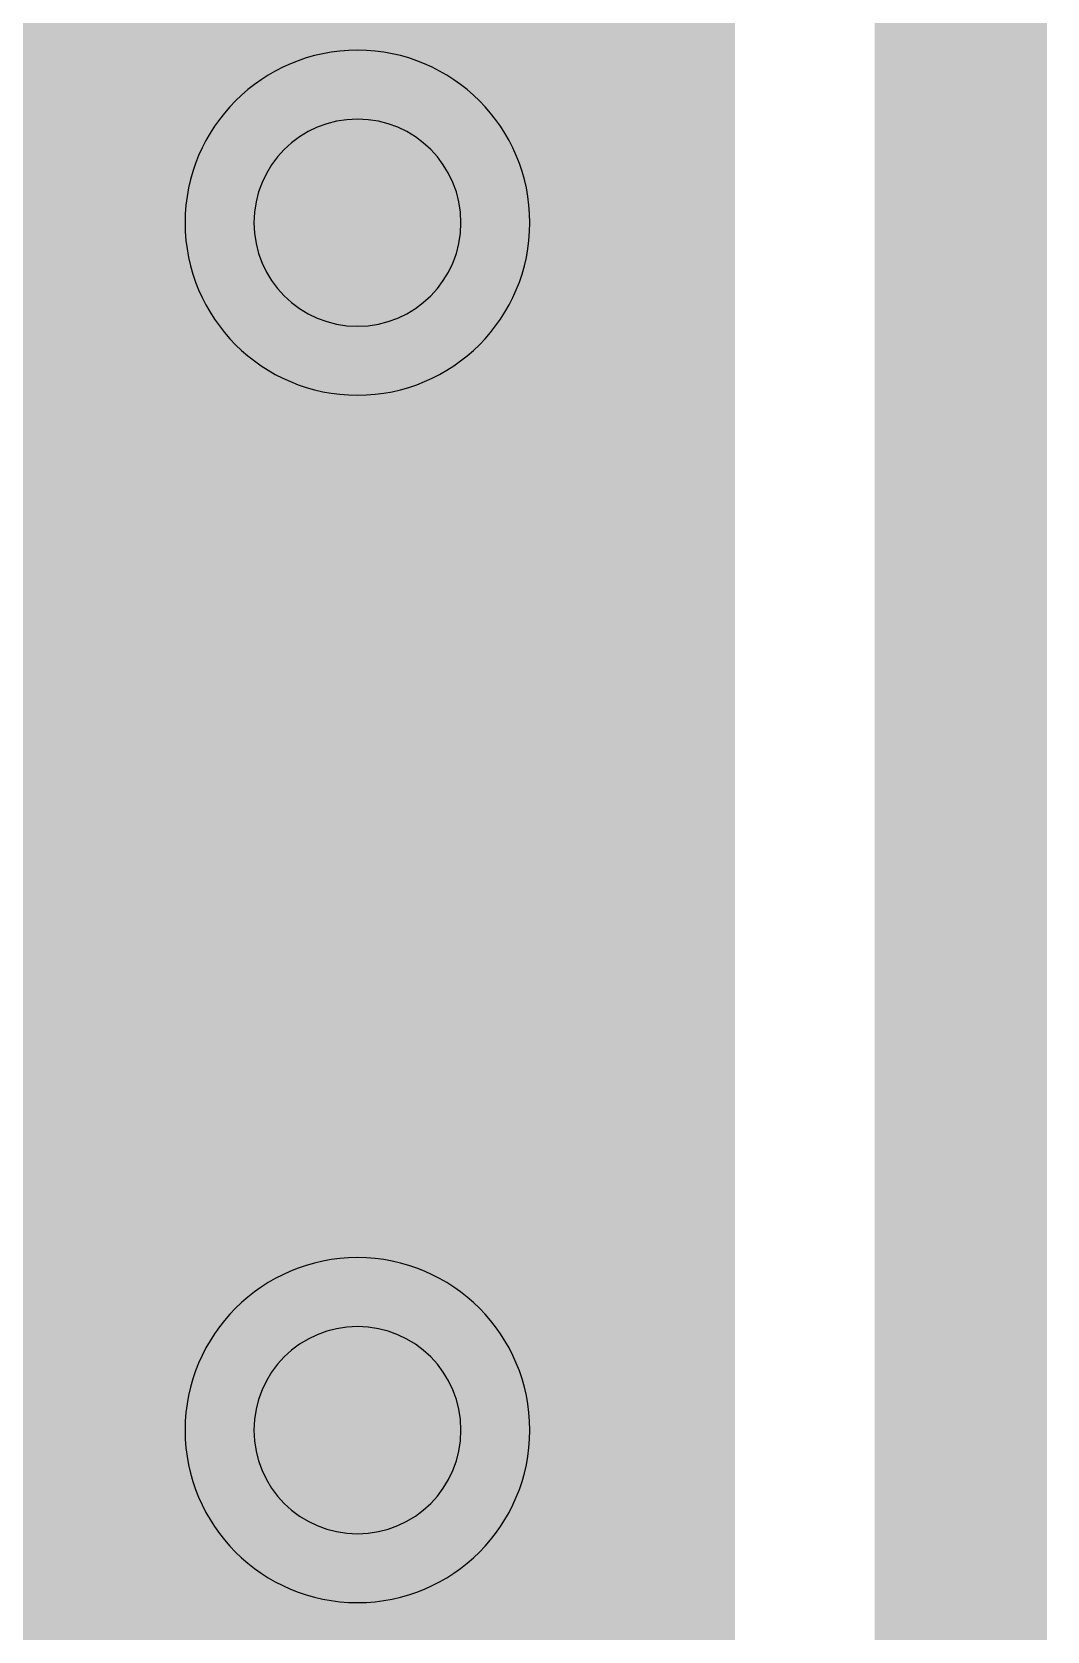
# Model space of a CAD drawing. Header units: millimetres. Extents: x -61 to 56, y -72 to 70.
# Drawn here: x 48.631 to 50.127, y -41.732 to -39.378 of the extents above; entities that cross this region are included whole.
import ezdxf

# ---------------------------------------------------------------- set-up
doc = ezdxf.new("R2010")
doc.units = ezdxf.units.MM
doc.header["$MEASUREMENT"] = 0
for name, color, linetype, true_color in [('02GND', 7, 'Continuous', 0x999966), ('03POWER', 7, 'Continuous', 0x008000), ('Board-Outline-Layer', 7, 'Continuous', 0xff00ff), ('Bottom-Layer', 7, 'Continuous', 0x0000ff), ('Hole-Layer', 7, 'Continuous', 0x222222), ('Multi-Layer', 7, 'Continuous', 0xc0c0c0), ('Top-Layer', 7, 'Continuous', 0xff0000), ('Top-Silkscreen-Layer', 7, 'Continuous', 0xffcc00)]:
    doc.layers.add(name, color=color, linetype=linetype, true_color=true_color)

msp = doc.modelspace()

# ---------------------------------------------------------------- hatches: boundary and pattern name
at = {"layer": '02GND'}
msp.add_hatch(color=256, dxfattribs=at).paths.add_polyline_path([(-49.642, 52.1533), (49.642, 52.1533), (49.642, -62.142), (-49.642, -62.142)])
at = {"layer": 'Bottom-Layer'}
msp.add_hatch(color=256, dxfattribs=at).paths.add_polyline_path([(-49.642, -62.142), (-49.642, 52.1533), (49.642, 52.1533), (49.642, -62.142)])
at = {"layer": 'Top-Layer'}
msp.add_hatch(color=256, dxfattribs=at).paths.add_polyline_path([(-49.642, -62.142), (-49.642, 52.1533), (49.642, 52.1533), (49.642, -62.142)])

# ---------------------------------------------------------------- linework, layer by layer
at = {"layer": '02GND', "const_width": 0.0508}
msp.add_lwpolyline([(-49.642, 52.1533), (49.642, 52.1533), (49.642, -62.142), (-49.642, -62.142)], close=True, dxfattribs=at)
at = {"layer": '03POWER', "const_width": 0.508}
for points in [[(49.1111, -39.6586), (49.1111, -37.8806)], [(49.1111, -41.4366), (49.1111, -39.6586)], [(49.1111, -43.2146), (49.1111, -41.4366)]]:
    msp.add_lwpolyline(points, dxfattribs=at)
at = {"layer": 'Board-Outline-Layer', "const_width": 0.254}
msp.add_lwpolyline([(-50.0001, -62.5001), (-50.0001, 62.5001), (50.0001, 62.5001), (50.0001, -62.5001)], close=True, dxfattribs=at)
at = {"layer": 'Bottom-Layer', "const_width": 0.0508}
msp.add_lwpolyline([(-49.642, -62.142), (-49.642, 52.1533), (49.642, 52.1533), (49.642, -62.142)], close=True, dxfattribs=at)
at = {"layer": 'Hole-Layer'}
for points in [[(48.9586, -39.6586, 1), (49.2636, -39.6586, 1)], [(48.9586, -41.4366, 1), (49.2636, -41.4366, 1)]]:
    msp.add_lwpolyline(points, format="xyb", close=True, dxfattribs=at)
at = {"layer": 'Multi-Layer'}
for points in [[(48.8571, -39.6586, 1), (49.3651, -39.6586, 1)], [(48.8571, -41.4366, 1), (49.3651, -41.4366, 1)]]:
    msp.add_lwpolyline(points, format="xyb", close=True, dxfattribs=at)
at = {"layer": 'Top-Layer', "const_width": 0.0508}
msp.add_lwpolyline([(-49.642, -62.142), (-49.642, 52.1533), (49.642, 52.1533), (49.642, -62.142)], close=True, dxfattribs=at)
at = {"layer": 'Top-Silkscreen-Layer', "const_width": 0.254}
msp.add_lwpolyline([(48.8732, -36.5001), (48.8732, -46.5001), (44.3731, -46.5001), (44.3731, -36.5001)], close=True, dxfattribs=at)
msp.add_lwpolyline([(48.8732, -36.5001), (48.8732, -46.5001), (44.3731, -46.5001), (44.3731, -36.5001)], close=True, dxfattribs=at)

doc.saveas('drawing.dxf')
